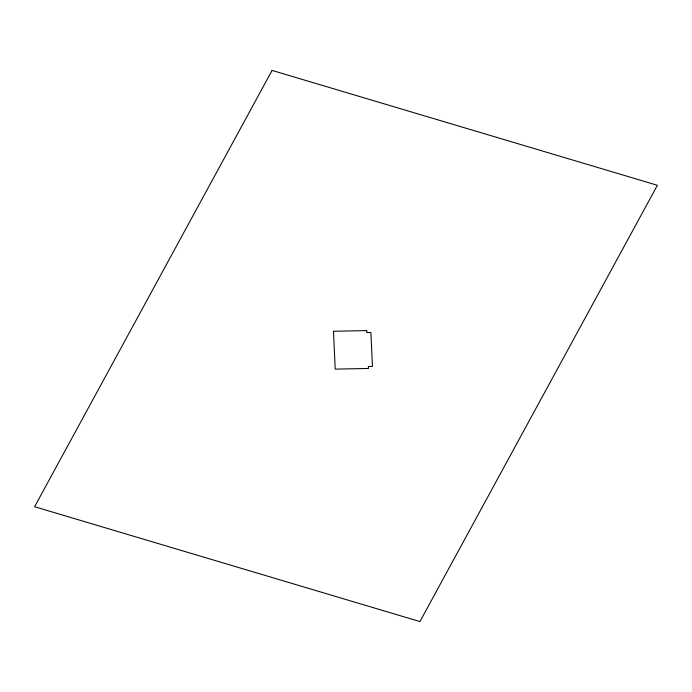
<?xml version="1.0" encoding="UTF-8"?>
<svg xmlns="http://www.w3.org/2000/svg" width="692" height="692" viewBox="0 0 692 692"><rect width="100%" height="100%" fill="white"/><g stroke="black" fill="none" stroke-linecap="round" stroke-linejoin="round"><path stroke-width="1.04" d="M272.077 70.428L34.6 506.726L419.932 621.572L657.4 185.283L272.077 70.428M366.76 330.603L333.483 331.252L335.205 369.121L368.473 368.464L368.386 366.483L372.434 366.405L370.903 332.506L366.855 332.584L366.76 330.603"/></g></svg>
